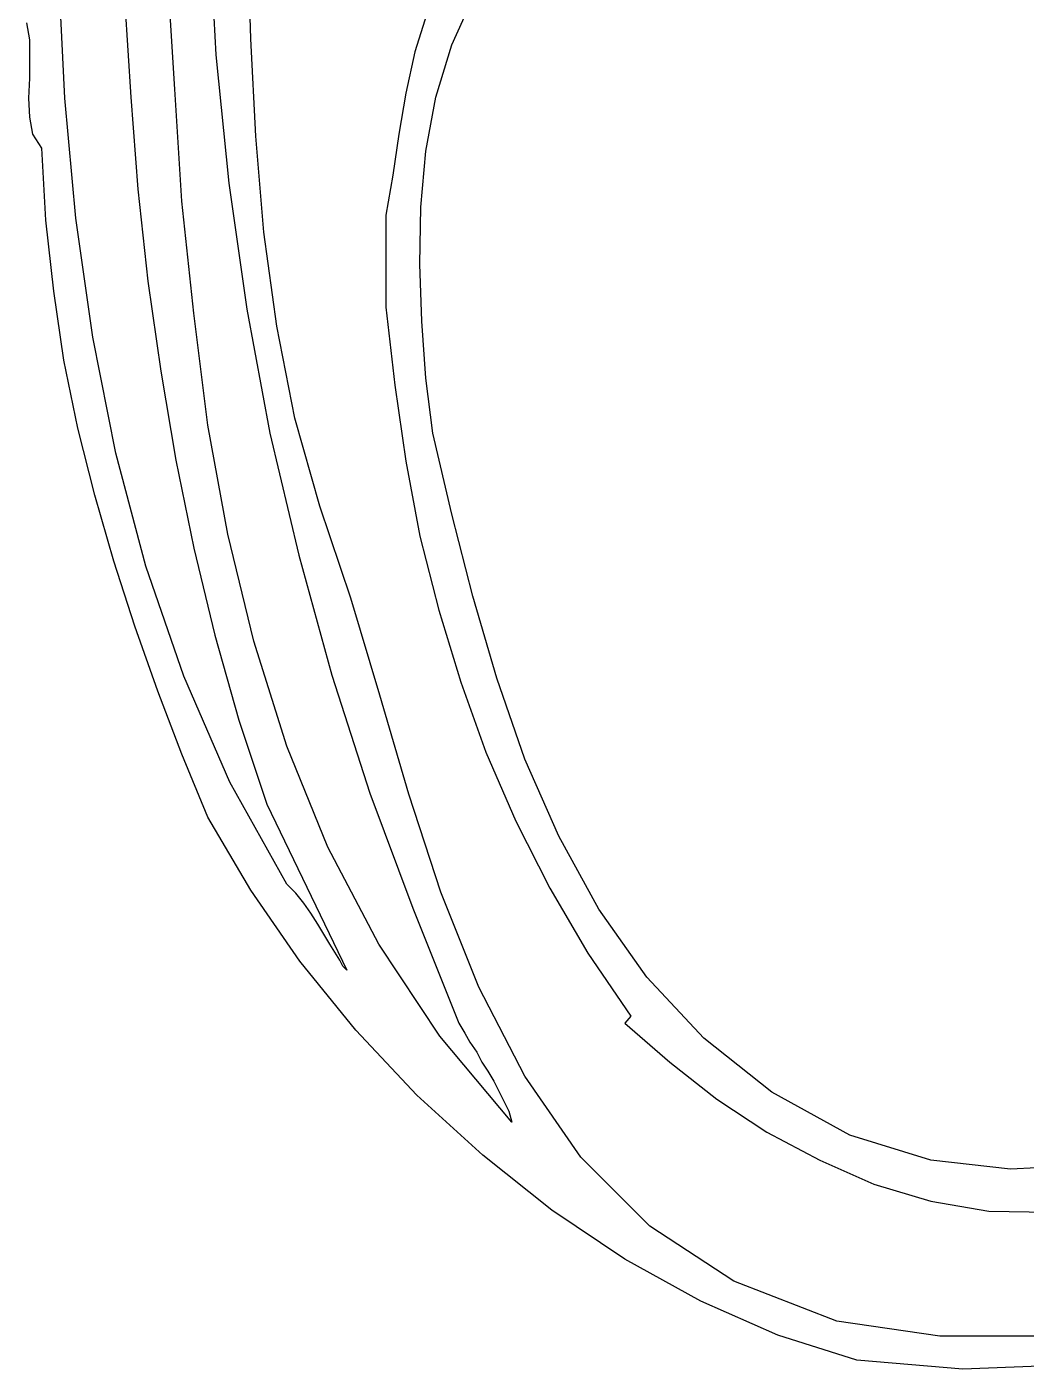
# Model space of a CAD drawing. Extents: x 0.02 to 8.71, y 0.02 to 7.01.
# Drawn here: x 2.15 to 3.149, y 0.024 to 1.366 of the extents above; entities that cross this region are included whole.
import ezdxf

# ---------------------------------------------------------------- set-up
doc = ezdxf.new("R2010")
doc.units = 0
doc.layers.add('1', color=7, linetype='Continuous')

msp = doc.modelspace()

# ---------------------------------------------------------------- linework, layer by layer
msp.add_lwpolyline([(3.189, 0.028), (3.086, 0.024), (2.98, 0.033), (2.901, 0.058), (2.824, 0.092), (2.748, 0.134), (2.675, 0.183), (2.606, 0.238), (2.54, 0.298), (2.479, 0.363), (2.423, 0.432), (2.374, 0.503), (2.331, 0.576), (2.305, 0.639), (2.281, 0.702), (2.258, 0.767), (2.237, 0.832), (2.218, 0.898), (2.201, 0.965), (2.187, 1.033), (2.177, 1.102), (2.169, 1.173), (2.165, 1.245), (2.156, 1.259), (2.153, 1.276), (2.152, 1.295), (2.153, 1.315), (2.153, 1.335), (2.153, 1.353), (2.15, 1.37)])
at = {"layer": '1'}
for points in [[(2.332, 1.469), (2.339, 1.338), (2.352, 1.21), (2.37, 1.084), (2.393, 0.96), (2.422, 0.838), (2.455, 0.718), (2.493, 0.6), (2.536, 0.485), (2.582, 0.37), (2.588, 0.36), (2.593, 0.351), (2.6, 0.341), (2.605, 0.331), (2.611, 0.322), (2.617, 0.312), (2.622, 0.302), (2.627, 0.292), (2.632, 0.282), (2.635, 0.271), (2.563, 0.357), (2.502, 0.449), (2.451, 0.546), (2.41, 0.647), (2.377, 0.752), (2.351, 0.859), (2.331, 0.968), (2.317, 1.08), (2.305, 1.192), (2.298, 1.304), (2.285, 1.511)], [(3.164, 0.057), (3.063, 0.057), (2.96, 0.072), (2.857, 0.112), (2.773, 0.167), (2.704, 0.236), (2.648, 0.317), (2.602, 0.406), (2.564, 0.501), (2.532, 0.599), (2.503, 0.698), (2.474, 0.795), (2.443, 0.887), (2.418, 0.975), (2.4, 1.067), (2.387, 1.161), (2.379, 1.257), (2.374, 1.354), (2.371, 1.452)], [(2.248, 1.389), (2.254, 1.296), (2.261, 1.204), (2.271, 1.112), (2.284, 1.022), (2.299, 0.933), (2.317, 0.845), (2.338, 0.758), (2.362, 0.673), (2.39, 0.589), (2.47, 0.423), (2.466, 0.427), (2.463, 0.433), (2.458, 0.441), (2.453, 0.449), (2.447, 0.459), (2.441, 0.469), (2.434, 0.48), (2.427, 0.49), (2.419, 0.5), (2.41, 0.509), (2.353, 0.611), (2.307, 0.717), (2.269, 0.827), (2.239, 0.94), (2.216, 1.056), (2.199, 1.175), (2.188, 1.295), (2.182, 1.417)], [(3.213, 0.228), (3.134, 0.224), (3.054, 0.233), (2.973, 0.258), (2.895, 0.301), (2.827, 0.355), (2.77, 0.416), (2.722, 0.484), (2.682, 0.557), (2.648, 0.634), (2.62, 0.715), (2.596, 0.797), (2.575, 0.879), (2.556, 0.96), (2.549, 1.015), (2.545, 1.072), (2.543, 1.129), (2.544, 1.186), (2.549, 1.242), (2.559, 1.296), (2.575, 1.348), (2.597, 1.397)], [(2.55, 1.379), (2.538, 1.341), (2.529, 1.3), (2.522, 1.259), (2.516, 1.218), (2.509, 1.178), (2.509, 1.171), (2.509, 1.163), (2.509, 1.154), (2.509, 1.145), (2.509, 1.135), (2.509, 1.125), (2.509, 1.115), (2.509, 1.105), (2.509, 1.095), (2.509, 1.086), (2.518, 1.008), (2.529, 0.932), (2.543, 0.857), (2.562, 0.783), (2.584, 0.711), (2.609, 0.641), (2.639, 0.572), (2.673, 0.505), (2.711, 0.44), (2.754, 0.377), (2.748, 0.37), (2.793, 0.331), (2.84, 0.294), (2.89, 0.261), (2.943, 0.233), (2.997, 0.209), (3.054, 0.192), (3.112, 0.182), (3.173, 0.181)]]:
    msp.add_lwpolyline(points, dxfattribs=at)

doc.saveas('drawing.dxf')
